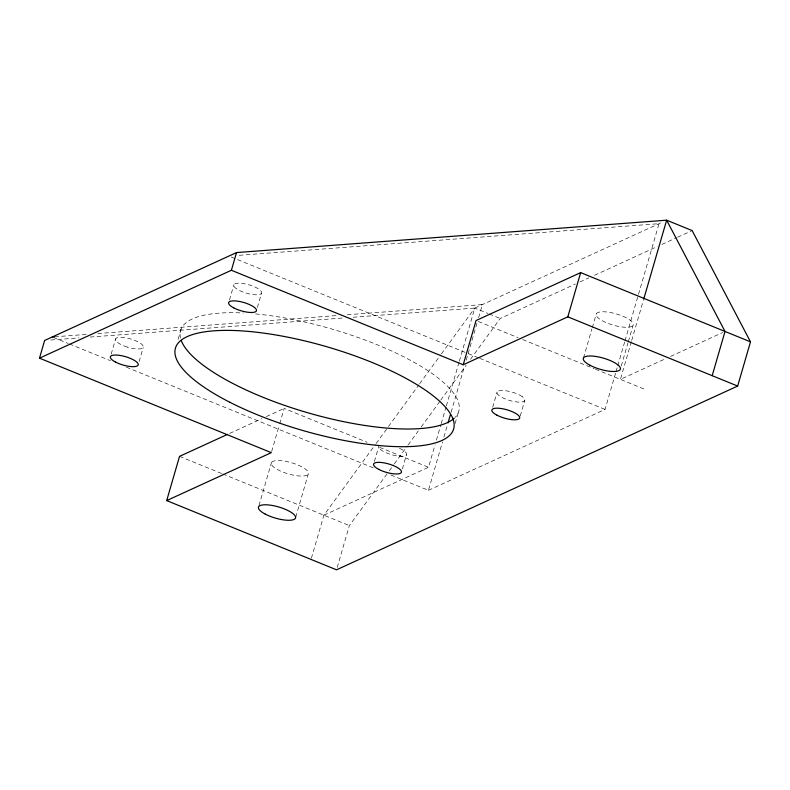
<?xml version="1.0" encoding="UTF-8"?>
<svg xmlns="http://www.w3.org/2000/svg" width="790" height="790" viewBox="0 0 790 790"><rect width="100%" height="100%" fill="white"/><g stroke="black" fill="none" stroke-linecap="round" stroke-linejoin="round"><path stroke-width="0.59" stroke-dasharray="3.95 2.96" d="M111.192 354.157L115.646 338.831M139.099 361.652L143.217 347.501M178.076 339.424L181.167 328.808M229.456 299.993L233.909 284.657M257.362 307.488L261.47 293.337A14.487 4.355 16.2 0 0 242.728 283.472A14.487 4.355 16.2 0 0 238.866 290.187A14.487 4.355 16.2 0 0 261.47 293.337M271.651 451.505L279.018 426.126M279.709 423.766L284.163 408.44L367.133 442.262M258.972 505.59L271.484 462.525M295.737 517.154L308.238 474.089A19.316 5.806 16.2 0 0 283.255 460.945A19.316 5.806 16.2 0 0 278.1 469.892A19.316 5.806 16.2 0 0 308.238 474.089M311.379 558.263L323.89 515.208L375.388 444.503M337.192 567.487L349.368 525.587L388.532 471.818M374.421 461.469L378.874 446.133M402.337 468.964L406.445 454.813M323.89 515.208L428.516 467.285L435.023 444.879M436.396 440.158L440.85 424.832M441.185 423.647L445.985 407.136M446.33 405.961L459.01 362.334M459.346 361.149L474.77 308.08L662.296 222.188M390.823 474.988L428.437 490.323L442.528 441.817M443.901 437.087L447.683 424.072M451.12 412.242L464.52 366.106M466.238 360.191L477.239 322.33M478.612 317.6L482.394 304.584L344.756 314.953M455.099 423.519L458.18 412.913M492.684 407.294L497.137 391.968M520.255 415.965L524.708 400.639M583.474 357.949L591.927 328.857M592.263 327.692L596.322 313.729M428.437 490.323L605.061 409.418L615.716 372.742M616.062 371.557L617.434 366.827M617.78 365.642L624.653 341.981M624.999 340.796L659.028 223.679L237.504 255.427M621.246 366.027L628.011 342.751M628.346 341.586L633.076 325.292A19.316 5.806 16.2 0 0 608.083 312.149A19.316 5.806 16.2 0 0 602.938 321.096A19.316 5.806 16.2 0 0 633.076 325.292M631.368 341.645L620.407 379.388L666.039 358.482M631.704 340.47L643.356 300.378M376.119 443.506L387.722 427.578M388.443 426.58L418.917 384.76M419.638 383.762L440.672 354.888M441.403 353.89L474.77 308.08L488.052 313.502M389.263 470.82L393.608 464.846M394.338 463.849L407.393 445.925M408.114 444.938L418.275 430.994M421.179 427.005L440.03 401.123M440.761 400.125L466.149 365.266M470.504 359.292L500.238 318.469L575.426 284.025M229.623 433.424L261.905 418.631M266.349 416.597L284.163 408.44M579.909 281.971L588.886 277.863M594.505 275.295L657.339 246.51M661.832 244.446L676.418 237.77M677.543 237.257L692.129 230.571M670.493 356.438L722.801 332.481M54.727 336.797L87.907 334.298M97.743 333.558L337.379 315.506M50.787 340.006L79.049 337.883M90.109 337.053L343.265 317.985M353.1 317.244L474.77 308.08M489.168 313.956L500.238 318.469M478.325 321.471L518.102 337.685M522.654 339.542L594.258 368.733M595.393 369.197L645.874 389.766M231.174 256.997L467.137 353.189M468.273 353.653L478.533 357.831M479.678 358.295L605.061 409.418M379.635 447.357L428.516 467.285M53.404 337.439L68.226 343.482M69.372 343.946L110.403 360.675M126.361 367.182L373.719 468.016M179.537 456.363L221.595 473.506M222.731 473.97L349.368 525.587M399.464 448.315A14.487 4.355 16.2 0 1 400.332 456.265A14.487 4.355 16.2 0 1 378.766 447.288M255.585 313.906A144.856 43.559 16.2 0 1 406.376 358.176A144.856 43.559 16.2 0 1 455.099 417.377M180.515 338.1A144.856 43.559 16.2 0 1 243.379 313.008M127.2 347.047L123.704 345.793A14.487 4.355 16.2 0 1 120.307 337.35A14.487 4.355 16.2 0 1 142.862 345.457A14.487 4.355 16.2 0 1 127.2 347.047M522.249 396.629L519.741 395.109A14.487 4.355 16.2 0 0 504.297 390.586A14.487 4.355 16.2 0 0 497.029 393.114L497.868 394.487A14.487 4.355 16.2 0 0 517.539 402.021A14.487 4.355 16.2 0 0 522.249 396.629"/><path stroke-width="1.19" d="M166.69 500.584L271.316 452.66L39.5 358.166L44.635 340.47L236.526 252.573L666.651 220.183L692.129 230.571L750.5 341.843L737.653 386.063L336.52 569.817L166.69 500.584L179.537 456.363L227.401 434.441M39.5 358.166L231.391 270.269L236.526 252.573M231.391 270.269L463.207 364.763L476.054 320.543L580.67 272.619L750.5 341.843M448.029 422.887L450.428 414.612M463.207 364.763L567.822 316.839L580.67 272.619M643.702 299.193L666.651 220.183L725.023 331.464L712.175 375.685M52.268 336.975L54.727 336.797M567.822 316.839L737.653 386.063M454.25 418.206A144.856 43.559 16.2 0 1 310.243 413.466A144.856 43.559 16.2 0 1 181.305 340.638M378.696 469.349A14.487 4.355 16.2 0 0 401.31 472.499A14.487 4.355 16.2 0 0 382.558 462.634A14.487 4.355 16.2 0 0 378.696 469.349M115.468 362.047A14.487 4.355 16.2 0 0 138.072 365.197A14.487 4.355 16.2 0 0 119.33 355.332A14.487 4.355 16.2 0 0 115.468 362.047M496.959 415.175A14.487 4.355 16.2 0 0 519.563 418.325A14.487 4.355 16.2 0 0 500.821 408.469A14.487 4.355 16.2 0 0 496.959 415.175M233.731 307.873A14.487 4.355 16.2 0 0 256.335 311.023A14.487 4.355 16.2 0 0 237.593 301.158A14.487 4.355 16.2 0 0 233.731 307.873M229.959 402.317A144.856 43.559 16.2 0 0 453.045 430.599A144.856 43.559 16.2 0 0 260.601 332.718A144.856 43.559 16.2 0 0 229.959 402.317M265.252 514.112A19.316 5.806 16.2 0 0 295.391 518.319A19.316 5.806 16.2 0 0 270.397 505.166A19.316 5.806 16.2 0 0 265.252 514.112M590.091 365.316A19.316 5.806 16.2 0 0 620.229 369.522A19.316 5.806 16.2 0 0 595.235 356.369A19.316 5.806 16.2 0 0 590.091 365.316"/></g></svg>
